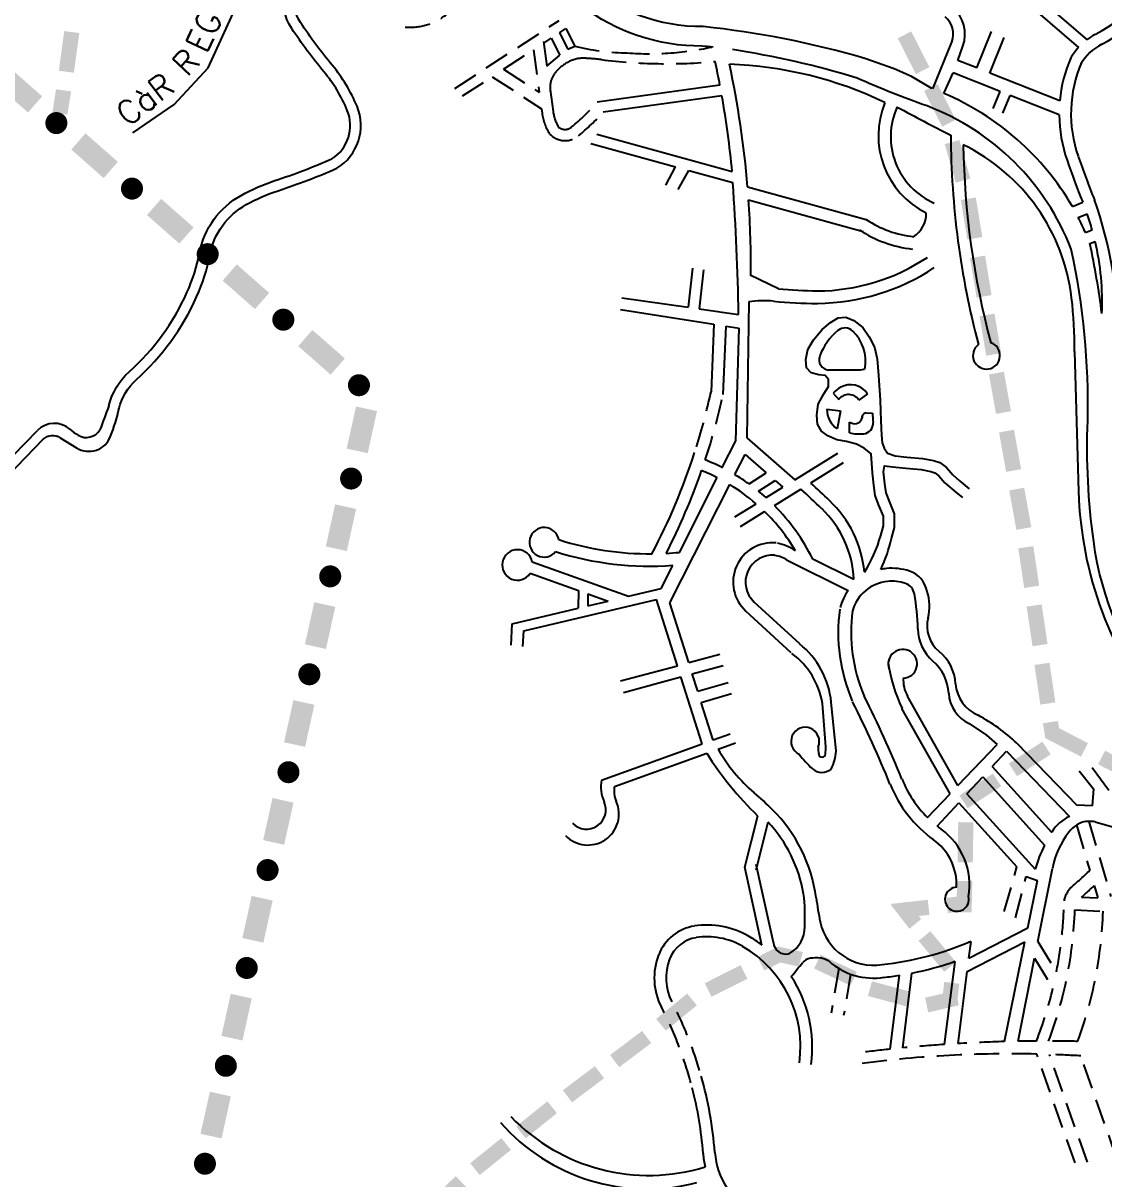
# Model space of a CAD drawing. Extents: x 578289 to 593263, y 7501070 to 7511782.
# Drawn here: x 583131 to 584968, y 7503750 to 7505713 of the extents above; entities that cross this region are included whole.
import ezdxf

# ---------------------------------------------------------------- set-up
doc = ezdxf.new("R2010")
doc.units = 0
doc.header["$LTSCALE"] = 170
doc.header["$MEASUREMENT"] = 0
doc.linetypes.add('HIDDEN', pattern=[0.375, 0.25, -0.125])
for name, color, linetype in [('LIMITE-BACIA', 3, 'CONTINUOUS'), ('LIMITE-PROJETO', 1, 'CONTINUOUS'), ('PROJECAO', 7, 'HIDDEN'), ('RIO', 4, 'CONTINUOUS'), ('RODOVIA', 1, 'CONTINUOUS'), ('RUA', 7, 'CONTINUOUS')]:
    doc.layers.add(name, color=color, linetype=linetype)
doc.styles.get("Standard").update_dxf_attribs({"font": 'ROMANSBR.SHX'})

# ---------------------------------------------------------------- blocks, each defined once
blk = doc.blocks.new('C')
at = {"layer": 'LIMITE-BACIA'}
blk.add_solid([(-33.9, -12.9), (-34, 12.9), (34.2, -12.6), (34, 13.2)], dxfattribs=at)
blk = doc.blocks.new('R')
at = {"layer": 'LIMITE-PROJETO', "const_width": 18.7}
blk.add_lwpolyline([(-75.2, 0.3, 1), (-93.9, 0.4, 1)], format="xyb", close=True, dxfattribs=at)
at = {"layer": 'LIMITE-PROJETO'}
blk.add_solid([(36.9, 17.7), (36.6, -18.8), (-36.4, 18.3), (-36.6, -18.3)], dxfattribs=at)

msp = doc.modelspace()

# ---------------------------------------------------------------- linework, layer by layer
at = {"layer": 'LIMITE-BACIA'}
for points in [[(583206.7, 7505558.1), (583181.2, 7505561.5), (583212.9, 7505597.6), (583187.3, 7505601)], [(584863.9, 7504524.3), (584889.4, 7504528.1), (584868.2, 7504498.4), (584893.7, 7504502.2)], [(584957.7, 7504454.7), (584969.6, 7504477.7), (585006.7, 7504429.3), (585018.6, 7504452.2)], [(584742.9, 7504203), (584717.1, 7504203.4), (584743.9, 7504256.1), (584718.1, 7504256.4)], [(584702.4, 7504202.1), (584700.2, 7504227.8), (584741.2, 7504206), (584739, 7504231.7)], [(584624.3, 7504193.8), (584605.6, 7504217.5), (584671, 7504198.9), (584668.4, 7504224.5)], [(584657.1, 7504191.7), (584637.2, 7504175.2), (584632.7, 7504221.1), (584605.8, 7504215.7)], [(584716.1, 7504118.7), (584696.2, 7504102.2), (584672.7, 7504171.1), (584652.8, 7504154.7)], [(584390.6, 7504104.3), (584378.9, 7504127.3), (584425.4, 7504121.9), (584413.8, 7504145)], [(584406.7, 7504120.5), (584414.1, 7504145.2), (584449, 7504111), (584456.4, 7504135.7)], [(584669.1, 7504033.1), (584663.8, 7504058.3), (584720.7, 7504045.2), (584717.4, 7504070.4)], [(584717.9, 7504047.3), (584692.3, 7504050.3), (584721.9, 7504081.9), (584696.3, 7504085)]]:
    msp.add_solid(points, dxfattribs=at)
at = {"layer": 'PROJECAO'}
for p, q in [((583864.9, 7505602.5), (584042.2, 7505718)), ((584042.8, 7505697.2), (584053.4, 7505704.1)), ((584053.4, 7505704.1), (584068.6, 7505674.5)), ((584015.5, 7505682.1), (584021.3, 7505640.3)), ((584015.9, 7505679.6), (584028.3, 7505687.7)), ((584028.3, 7505687.7), (584043.2, 7505658.8)), ((584042.8, 7505697.2), (584057.1, 7505669.3)), ((583947.4, 7505635.1), (583998.3, 7505668.2)), ((583998.3, 7505668.2), (584008.2, 7505595.8)), ((584057.1, 7505669.3), (584068.6, 7505674.5)), ((584021.3, 7505640.3), (584043.2, 7505658.8)), ((583877.7, 7505589.7), (583928, 7505622.4)), ((583928, 7505622.4), (584012, 7505568.1)), ((583947.4, 7505635.1), (584008.2, 7505595.8)), ((584026.7, 7505601), (584031.9, 7505563.1)), ((584012, 7505568.1), (584013.1, 7505560.6)), ((584920.9, 7504351.8), (584943.5, 7504274.5)), ((584941.9, 7504357.6), (584979.3, 7504230)), ((584798.4, 7504204.3), (584819.7, 7504280.7)), ((584817.1, 7504193.8), (584835.7, 7504264.1)), ((584951.1, 7504248.6), (584957.2, 7504227.7)), ((584929.7, 7504229.1), (584957.2, 7504227.7)), ((584918.3, 7504207.5), (584966.2, 7504205.1)), ((584855.6, 7504153.9), (584886.9, 7504102.1)), ((584849.9, 7504125.2), (584880.9, 7504074.1)), ((584517, 7504107.9), (584504.3, 7504031.7)), ((584537, 7504098.3), (584525.4, 7504028.2)), ((584918.6, 7503777.5), (584853.5, 7503962.4)), ((584939.6, 7503778.7), (584875.1, 7503961.8)), ((584989.8, 7503784.5), (584928.2, 7503959.4))]:
    msp.add_line(p, q, dxfattribs=at)
for centre, radius, start, end in [((583788.4, 7505806.5), 100.1, 265.3483, 348.8009), ((584158.7, 7506026.9), 363.8, 255.666, 269.1185), ((584194.5, 7506174.7), 513.2, 265.3735, 282.0144), ((584092, 7505583.2), 73, 119.3207, 139.5867), ((584083.2, 7505598.9), 55, 87.6534, 119.3207), ((584071.8, 7505320.5), 333.6, 82.8257, 87.6534), ((584225.2, 7506539.2), 894.7, 262.8257, 275.2603), ((584067.7, 7505603.9), 41.1, 139.5867, 191.6054), ((584099.5, 7505572.4), 68.3, 187.8204, 212.4768), ((583816.9, 7505833.7), 385.6, 309.6142, 318.6736), ((583816.9, 7505833.7), 404.6, 309.6142, 317.8131), ((584099.5, 7505572.4), 87.3, 187.8204, 212.4768), ((584052.2, 7505549.5), 35.6, 222.22, 309.6142), ((584052.2, 7505549.5), 16.6, 222.22, 309.6142), ((583234.5, 7505319.8), 1090.7, 342.5958, 347.6832), ((583234.5, 7505319.8), 1111.7, 341.7466, 347.6832), ((584444.4, 7504788.7), 716.6, 310.9686, 314.1473), ((584943.1, 7504214.3), 44.1, 130.9686, 168.7104), ((584458.3, 7504768.8), 716.6, 311.1354, 313.4493), ((584215.6, 7504232.7), 703.2, 339.3384, 357.9468), ((584196.9, 7504237.4), 703.2, 348.9053, 358.8252), ((584263.4, 7504228.1), 703.2, 339.6916, 358.1285), ((584196.9, 7504237.4), 703.2, 338.9287, 346.5718), ((583640, 7503743.7), 668.6, 16.588, 27.3668), ((583640, 7503743.7), 648.6, 15.1779, 27.3668), ((584867.5, 7501479.5), 2505.1, 93.9105, 95.5383), ((584867.5, 7501479.5), 2505.1, 91.5764, 93.3844), ((584867.5, 7501479.5), 2505.1, 90.3312, 91.0411), ((584867.5, 7501479.5), 2505.1, 88.7341, 89.8632), ((584867.5, 7501479.5), 2505.1, 96.024, 97.3395), ((584810, 7501991.3), 1971.6, 88.7355, 97.3771), ((584810, 7501991.3), 1971.6, 86.5619, 88.1068)]:
    msp.add_arc(centre, radius, start, end, dxfattribs=at)
at = {"layer": 'RIO'}
msp.add_lwpolyline([(583317.6, 7505527.4), (583387.8, 7505575.5), (583446, 7505637.6), (583506.8, 7505771.5), (583514.6, 7505793.5), (583526.3, 7505831.1)], dxfattribs=at)
at = {"layer": 'RODOVIA'}
for points in [[(584675.1, 7505602.3), (584640.7, 7505622.9), (584611.4, 7505635.6), (584561.3, 7505653.4, 0.045685), (584286.7, 7505707.5, -0.372813), (583985.3, 7505963.5, 0.009046)], [(584303.5, 7505672.5, 0.003062), (584285.2, 7505674.4, -0.337096), (583959.7, 7505919.6, 0.003064)], [(585062.8, 7504566.1, -0.132445), (584950.2, 7504832.8, -0.043517), (584940.1, 7505038.2, 0.059427), (584912, 7505329.5, 0.213178), (584667.2, 7505572.7, -0.022779), (584548.2, 7505620.1, 0.036383), (584336.5, 7505668.4, -0.399682)], [(584914.1, 7505402, 0.161395), (584695.7, 7505594, -0.023169)], [(584936.1, 7505357.7, 0.015571), (584924.1, 7505383.4, -0.023329)], [(584964, 7505220.1, 0.023786), (584943.7, 7505339, 0.21465)]]:
    msp.add_lwpolyline(points, format="xyb", dxfattribs=at)
at = {"layer": 'RUA', "linetype": 'CONTINUOUS'}
for p, q in [((584814.7, 7505791.8), (584938.9, 7505685.3)), ((584805.9, 7505774), (584924.5, 7505672.2)), ((584751.7, 7505637.3), (584776.6, 7505699.1)), ((584677.1, 7505601.6), (584709.3, 7505681.3)), ((584773.8, 7505628.6), (584798.2, 7505688.9)), ((584719.3, 7505650.1), (584728.1, 7505674.5)), ((584751.7, 7505637.3), (584719.3, 7505650.1)), ((584695.7, 7505594), (584711.6, 7505628.8)), ((584791.5, 7505597.2), (584711.6, 7505628.8)), ((584892.6, 7505581.5), (584773.8, 7505628.6)), ((584315.3, 7505608.1), (584106.5, 7505579.1)), ((584318.5, 7505590), (584116.7, 7505562)), ((584779.2, 7505568.3), (584791.5, 7505597.2)), ((584795.7, 7505560.7), (584808.4, 7505590.5)), ((584891.6, 7505557.6), (584808.4, 7505590.5)), ((584106.2, 7505524.8), (584336, 7505461.2)), ((584095.9, 7505509.2), (584239.6, 7505469.5)), ((584223.1, 7505438.1), (584239.6, 7505469.5)), ((584244.1, 7505431.1), (584262.2, 7505463.2)), ((584262.2, 7505463.2), (584337.1, 7505442.5)), ((584362.1, 7505435.6), (584563.9, 7505379.8)), ((584363.8, 7505413.3), (584558.3, 7505359.6)), ((584914.1, 7505402), (584931.5, 7505409.4)), ((584924.1, 7505383.4), (584938.9, 7505389.7)), ((584936.1, 7505357.7), (584947.6, 7505362.5)), ((584943.7, 7505339), (584952.7, 7505342.8)), ((584268.6, 7505297), (584261.5, 7505230.8)), ((584287.3, 7505294.7), (584280.2, 7505228.1)), ((584414.5, 7505262), (584366.6, 7505285.3)), ((584148.4, 7505246.9), (584261.5, 7505230.8)), ((584280.2, 7505228.1), (584346.7, 7505218.7)), ((584364.3, 7505239.9), (584360.8, 7505009)), ((584146.1, 7505227), (584304.8, 7505202.2)), ((584304.8, 7505202.2), (584300.1, 7505087.1)), ((584320.6, 7505082.6), (584326, 7505198.9)), ((584326, 7505198.9), (584347.7, 7505195.5)), ((584342.4, 7505004.2), (584347.7, 7505195.5)), ((584917.4, 7505155.9), (584924.4, 7504918)), ((584553.6, 7505124.1), (584499.9, 7505124.1)), ((584559.5, 7505125), (584553.6, 7505124.1)), ((584507.7, 7505084.7), (584517.1, 7505074.4)), ((584565.9, 7505083.7), (584551.4, 7505072.9)), ((584497, 7505057.6), (584519.8, 7505054.9)), ((584519.8, 7505054.9), (584514.5, 7505024.5)), ((584563.7, 7505051.4), (584574.7, 7505051)), ((584535.3, 7505017.6), (584535.3, 7505035.5)), ((584319.3, 7504958.5), (584342.4, 7505004.2)), ((584360.8, 7505009), (584442.5, 7504938)), ((584340.5, 7504946.8), (584357.9, 7504981)), ((584357.9, 7504981), (584393.9, 7504949.7)), ((584442.5, 7504938), (584515.3, 7504983.1)), ((584469.5, 7504932.4), (584525.4, 7504967)), ((584246.3, 7504814.5), (584310.7, 7504941.5)), ((584364.7, 7504930.9), (584393.9, 7504949.7)), ((584380.8, 7504918.6), (584408.9, 7504936.7)), ((584408.9, 7504936.7), (584422, 7504925.3)), ((584230.1, 7504729.1), (584331.9, 7504929.8)), ((584393.6, 7504907.7), (584422, 7504925.3)), ((584407.9, 7504894.2), (584452.8, 7504922)), ((584340.3, 7504874.7), (584376.7, 7504897.2)), ((584350.3, 7504858.5), (584391.2, 7504883.9)), ((583996.4, 7504798.2), (584160.1, 7504740.1)), ((584429.7, 7504801.4), (584533.2, 7504750)), ((584472.9, 7504803.3), (584542.5, 7504768.8)), ((583992.6, 7504779), (584074.7, 7504749.8)), ((584215.2, 7504753.1), (584235.1, 7504792.5)), ((584074.7, 7504749.8), (584074.2, 7504719.7)), ((584091, 7504744.1), (584090.6, 7504723.6)), ((584091, 7504744.1), (584125.4, 7504731.8)), ((584160.1, 7504740.1), (584215.2, 7504753.1)), ((583962.4, 7504693.2), (584074.2, 7504719.7)), ((583981.8, 7504681.3), (584207.4, 7504734.7)), ((584090.6, 7504723.6), (584125.4, 7504731.8)), ((584242.9, 7504622.1), (584207.4, 7504734.7)), ((584262.2, 7504627.3), (584230.1, 7504729.1)), ((584450.7, 7504659.1), (584373.6, 7504730.2)), ((584436.4, 7504643.7), (584359.4, 7504714.8)), ((583960.6, 7504656.8), (583962.4, 7504693.2)), ((583980.4, 7504654.4), (583981.8, 7504681.3)), ((584262.2, 7504627.3), (584315.3, 7504641.6)), ((584146.1, 7504596.1), (584242.9, 7504622.1)), ((584268.2, 7504608.2), (584320.5, 7504622.3)), ((584151.3, 7504576.8), (584248.9, 7504603)), ((584284.8, 7504489.1), (584248.9, 7504603)), ((584277.5, 7504578.6), (584268.2, 7504608.2)), ((584277.5, 7504578.6), (584329.3, 7504593.8)), ((584283.6, 7504559.5), (584334.9, 7504574.6)), ((584512.5, 7504477.2), (584504.3, 7504560)), ((584719.6, 7504418.4), (584633.9, 7504570.5)), ((584303.6, 7504495.8), (584283.6, 7504559.5)), ((584495.1, 7504484.5), (584489.3, 7504557.9)), ((584706.2, 7504404.5), (584624.5, 7504549.5)), ((584738.9, 7504523.8), (584768.1, 7504504)), ((584303.6, 7504495.9), (584332.8, 7504506.3)), ((584768.1, 7504504), (584786.4, 7504488)), ((584114.2, 7504427.8), (584284.8, 7504489.1)), ((584312, 7504480.3), (584341.9, 7504491)), ((584719.6, 7504418.4), (584786.4, 7504488)), ((584819.7, 7504490.7), (584921.4, 7504385.1)), ((584136.2, 7504417.1), (584292.9, 7504473.4)), ((584777.9, 7504450.6), (584802.2, 7504476.8)), ((584802.2, 7504476.8), (584908.9, 7504365.9)), ((584777.9, 7504450.6), (584878.7, 7504339.2)), ((584925.6, 7504443.4), (584950.1, 7504413)), ((584947.8, 7504449.2), (584975.8, 7504410.7)), ((584734.9, 7504404.2), (584761.7, 7504433.1)), ((584761.7, 7504433.1), (584866.6, 7504317.2)), ((584667.6, 7504364.2), (584706.2, 7504404.5)), ((584734.9, 7504404.2), (584850.7, 7504276.4)), ((584950.1, 7504413), (584947.8, 7504383.9)), ((584684.2, 7504349.5), (584721.2, 7504389.4)), ((584721.2, 7504389.4), (584819.7, 7504280.7)), ((584947.8, 7504383.9), (584921.4, 7504385.1)), ((584357.3, 7504280.1), (584379.4, 7504367.1)), ((584376.7, 7504275.2), (584397.3, 7504356.3)), ((584952.5, 7504357.1), (585069.1, 7504323.3)), ((584386.7, 7504147.5), (584357.3, 7504280.1)), ((584406.3, 7504151.8), (584376.8, 7504284.4)), ((584855.6, 7504153.9), (584880.1, 7504277.8)), ((584835.7, 7504264.1), (584854.7, 7504257.3)), ((584838.2, 7504176.7), (584854.7, 7504257.3)), ((584738.1, 7504125.2), (584838.2, 7504176.7)), ((584735.3, 7504102.8), (584833.4, 7504153.3)), ((584738.1, 7504125.2), (584741.8, 7504153.9)), ((584798.6, 7503983.6), (584833.4, 7504153.3)), ((584696.7, 7503978.8), (584714.7, 7504119.9)), ((584822, 7503984.2), (584849.9, 7504125.2)), ((584604.6, 7503970.8), (584620.1, 7504096.2)), ((584625.8, 7503972.9), (584641.4, 7504100)), ((584719.7, 7503980.2), (584735.3, 7504102.8))]:
    msp.add_line(p, q, dxfattribs=at)
for points in [[(583277.1, 7505063.3, -0.153033), (583311.6, 7505121.3, 0.105691), (583409.8, 7505256, 0.057179), (583431, 7505323.1, -0.221181), (583501.7, 7505420.9, -0.047899), (583558.8, 7505445.9, 0.023115), (583656.1, 7505483, 0.363951), (583682.1, 7505565.3, 0.075662), (583642.8, 7505630.4, -0.026793), (583587.7, 7505704.3, -0.422013), (583613.3, 7505823.7, 0.12727), (583675.5, 7505907.8, -0.195074), (583798.1, 7506034.6, 0.010413), (583805.4, 7506038.1, 0.044722)], [(583032.8, 7504869.9), (583165.6, 7505006.6, -0.369969), (583194.6, 7505009.2), (583222.2, 7504992.1, 0.472385), (583280.1, 7505011.8, 0.031634), (583294.6, 7505059.2, -0.153033), (583323.6, 7505107.8, 0.105691), (583426.2, 7505248.6, 0.057179), (583448.6, 7505319.7, -0.221181), (583510.5, 7505405.2, -0.047899), (583564.5, 7505428.8, 0.023407), (583664.5, 7505467, 0.368921), (583698.7, 7505572.2, 0.075662), (583656.6, 7505641.9, -0.026793), (583602.7, 7505714.3, -0.426392), (583623.7, 7505809, 0.098784), (583680.7, 7505877, -0.054255)], [(583011.3, 7504873.6), (583155.6, 7505021.5, 8.370532)]]:
    msp.add_lwpolyline(points, format="xyb", dxfattribs=at)
for points in [[(584588.4, 7504843.4), (584593, 7504859.7), (584593, 7504876), (584584.9, 7504895.8), (584579, 7504911), (584576.7, 7504928.5), (584574.4, 7504949.5), (584572, 7504982.1), (584560.4, 7504991.5), (584547.5, 7504998.5), (584530, 7505003.1), (584513.7, 7505005.5), (584498.5, 7505012.5), (584488, 7505020.6), (584481, 7505032.3), (584479.8, 7505047.4), (584482.2, 7505066.1), (584491.5, 7505083.6), (584499.7, 7505096.4), (584499.7, 7505108.1), (584493.8, 7505115.1), (584483.3, 7505116.2), (584470.5, 7505119.7), (584462.3, 7505127.9), (584461.2, 7505141.9), (584464.7, 7505159.4), (584474, 7505175.7), (584489.2, 7505193.2), (584503.2, 7505204.9), (584516, 7505213), (584528.9, 7505214.2), (584542.9, 7505208.4), (584558, 7505196.7), (584568.5, 7505180.4), (584577.9, 7505162.9), (584582.5, 7505143.1), (584584.9, 7505115.1), (584587.2, 7505073.1), (584588.4, 7505038.1), (584589.5, 7505013.6), (584590.7, 7505000.8), (584594.2, 7504991.5), (584600, 7504983.3), (584612.9, 7504978.6), (584632.7, 7504976.3), (584659.5, 7504974), (584678.2, 7504970.5), (584688.7, 7504967), (584700.4, 7504958.8), (584710.9, 7504946), (584721.4, 7504936.7), (584728.4, 7504930.8), (584738.9, 7504922.7)], [(584606.6, 7504838.1), (584612, 7504857), (584612, 7504879.8), (584602.5, 7504902.9), (584597.6, 7504915.7), (584595.6, 7504930.8), (584593.3, 7504951.2), (584594.6, 7504961.3), (584608.5, 7504960), (584630.8, 7504957.4), (584657, 7504955.1), (584673.4, 7504952), (584680.1, 7504949.8), (584687.4, 7504944.7), (584697.1, 7504932.8), (584709, 7504922.2), (584716.5, 7504916), (584727.2, 7504907.7)]]:
    msp.add_lwpolyline(points, dxfattribs=at)
for centre, radius, start, end in [((584837.6, 7505918.5), 252, 297.6451, 339.7182), ((584837.6, 7505918.5), 272, 297.6451, 339.7182), ((584672.4, 7505694.6), 59.2, 340.1407, 49.5305), ((584672.4, 7505694.6), 39.2, 340.1407, 49.5305), ((585005.7, 7505597.6), 110.3, 117.6451, 127.3035), ((585005.7, 7505597.6), 110.3, 137.4116, 148.8444), ((585005.7, 7505597.6), 90.3, 117.6451, 148.8444), ((582706.7, 7505306), 1636.7, 10.6339, 12.0695), ((582710.2, 7505297.9), 1657.7, 4.7654, 12.0359), ((584309.8, 7504987.5), 656.4, 64.1857, 88.1143), ((585131, 7505559.5), 239.4, 156.5841, 174.7156), ((585131, 7505559.5), 219.4, 156.5841, 199.2327), ((582706.7, 7505306), 1636.7, 5.4413, 9.9919), ((584731, 7505522.2), 146.6, 157.4421, 243.5321), ((584728.3, 7505520.5), 122.9, 155.6931, 246.5172), ((586304.8, 7508669.3), 3528.5, 241.4123, 243.0826), ((585131, 7505559.5), 239.4, 180.46, 199.2327), ((586117.1, 7505528.8), 1409.7, 180.2286, 194.8524), ((586117.1, 7505528.8), 1388.7, 180.9013, 194.9427), ((584581.7, 7505207.6), 333.4, 6.7612, 63.86), ((586664.3, 7506094.4), 1843.3, 199.2327, 201.6918), ((586664.3, 7506094.4), 1863.3, 199.2327, 201.5719), ((580667.9, 7505172.4), 3679.1, 0.7212, 4.211), ((582710.2, 7505297.9), 1657.7, 359.5262, 3.9938), ((584286.5, 7505178.2), 705.3, 359.6719, 19.4579), ((584617.9, 7505390.4), 47.8, 303.6188, 0.6235), ((584518.4, 7505240.8), 446.2, 15.832, 19.4924), ((584664, 7505530.6), 181, 236.4126, 263.7789), ((584664, 7505530.6), 202, 236.4126, 263.7789), ((584518.4, 7505240.8), 446.2, 357.3383, 13.2147), ((584478.2, 7505601.5), 343, 270.4409, 303.5536), ((584478.2, 7505601.5), 364, 270.4409, 303.5536), ((584539.8, 7507012.1), 1754.5, 265.9042, 268.0741), ((584234.6, 7505166.5), 682.9, 359.1141, 6.7612), ((584389.8, 7505078.6), 163.3, 84.1951, 98.9851), ((584475.7, 7505923.7), 686.2, 264.1951, 270.4409), ((584583.1, 7505110.9), 105.1, 130.0019, 159.272), ((584527.8, 7505176.7), 19, 45.8609, 130.0019), ((584491.1, 7505138.9), 71.7, 351.0319, 45.8609), ((584768.1, 7505148.9), 23, 126.2456, 71.5536), ((584501.4, 7505141.8), 17.7, 159.272, 265.0368), ((584558.5, 7505128.3), 3.42, 285.6635, 351.0319), ((584544.9, 7505051.6), 49.8, 119.4626, 138.3487), ((584537.2, 7505065.2), 34.1, 33.8057, 119.4626), ((584533.7, 7505061.7), 20.9, 32.3252, 142.5912), ((584525.2, 7505057.2), 48.6, 33.135, 33.8057), ((587739.3, 7503375.1), 4770.9, 159.2761, 159.7957), ((584536.7, 7505057.4), 39.7, 179.7082, 236.0653), ((584564.1, 7505043.9), 7.47, 93.1666, 185.8849), ((584721.3, 7505049.2), 146.7, 179.3064, 185.555), ((583184.4, 7504993.3), 40.3, 48.7041, 135.6828), ((584548.6, 7505064.9), 32.2, 245.5281, 257.3818), ((584544.3, 7505045.7), 12.6, 257.3818, 1.3692), ((584558.1, 7505033.3), 17.3, 274.7965, 5.555), ((583270.8, 7505091.7), 90.6, 228.7041, 239.7244), ((583238.8, 7505036.8), 27.1, 239.7244, 328.8839), ((584552.6, 7505098.9), 83.2, 257.9536, 274.7965), ((583234.5, 7505319.8), 1090.7, 332.2573, 342.0659), ((583234.5, 7505319.8), 1111.7, 332.8687, 340.766), ((584162.8, 7504649.8), 327, 63.106, 68.2152), ((584162.8, 7504649.8), 346, 63.1057, 68.3823), ((584162.8, 7504649.8), 346, 54.3014, 59.0945), ((584162.8, 7504649.8), 327, 49.1517, 58.8613), ((584162.8, 7504649.8), 346, 48.1702, 50.9566), ((572834.2, 7492554.4), 16969.1, 46.62513, 46.78849), ((572834.2, 7492554.4), 16988.1, 46.62513, 46.77132), ((585561.9, 7504936.8), 637.7, 181.6858, 219.314), ((584162.8, 7504649.8), 346, 26.3319, 44.9165), ((584368.3, 7504762.1), 193.4, 5.6773, 46.6251), ((584162.8, 7504649.8), 327, 30.807, 45.6945), ((584368.3, 7504762.1), 174.4, 2.2036, 46.6251), ((584016.6, 7504831.7), 25.1, 10.1793, 320.5462), ((584196, 7505320.7), 508.6, 252.2881, 270.438), ((584375.4, 7504901), 220.6, 327.1062, 344.8415), ((584374.2, 7504888.9), 237.9, 334.2948, 347.7335), ((583971.1, 7504793.2), 25.8, 11.1422, 326.6074), ((584196, 7505320.7), 529.6, 252.4101, 274.2402), ((584404.3, 7504764.1), 66.7, 84.5352, 227.8248), ((584395.6, 7504744.9), 86.9, 56.4177, 78.6081), ((584196, 7505320.7), 508.6, 273.1489, 275.6805), ((584404.3, 7504764.1), 45.7, 84.5352, 227.8248), ((584395.6, 7504744.9), 65.9, 58.9167, 78.6081), ((584606.4, 7504697.3), 90.2, 95.3369, 101.3704), ((584606.9, 7504691.6), 96, 71.5079, 95.3369), ((584623.2, 7504740.1), 44.8, 10.3587, 71.5079), ((584606.4, 7504697.3), 68.2, 95.3369, 164.8966), ((584606.9, 7504691.6), 74, 71.5079, 95.3369), ((584623.2, 7504740.1), 22.8, 10.3587, 71.5079), ((584606.4, 7504697.3), 90.2, 144.2599, 164.8966), ((584291, 7504679.4), 360.4, 0.8474, 10.3587), ((584591.8, 7504722.9), 79.5, 345.8122, 18.5302), ((584812.9, 7504678.8), 296.8, 172.412, 203.2111), ((584812.9, 7504678.8), 274.8, 172.412, 203.2111), ((584723.4, 7504689.6), 56.3, 165.8122, 230.3772), ((584725.1, 7504685.9), 73.7, 180.8474, 229.3491), ((584359.6, 7504545.7), 145.4, 5.6344, 51.2399), ((584359.2, 7504536.8), 131.8, 9.2457, 53.5486), ((584625.7, 7504625.3), 24.5, 272.5466, 202.0429), ((584638, 7504586.4), 77.8, 3.7549, 50.3772), ((584877, 7504668.1), 278.9, 188.5782, 205.1598), ((584626.7, 7504571.3), 77.3, 2.8317, 49.3491), ((584682.3, 7504597.8), 55.6, 175.6796, 209.3942), ((584777.9, 7504595.6), 62.4, 183.7549, 247.5919), ((582960.2, 7503757.5), 1772.8, 21.9832, 26.9334), ((582960.2, 7503757.5), 1794.8, 21.9832, 26.9334), ((584763.3, 7504578.1), 59.5, 182.8317, 245.7775), ((584589.7, 7504239.5), 340.6, 47.5383, 61.1564), ((584460, 7504493.5), 24, 337.4767, 244.8808), ((584556.3, 7504482.7), 74.1, 178.7402, 188.4752), ((581800.5, 7504603.9), 2697.3, 357.204, 357.4609), ((584781.6, 7504782.7), 578.4, 212.3303, 225.9352), ((584561.5, 7504624.7), 288.3, 210.0689, 229.3344), ((584613.8, 7504599.1), 207.7, 217.8248, 227.0465), ((584488.7, 7504472.6), 5.81, 187.9702, 358.0513), ((584442.5, 7504480.1), 70.1, 331.3418, 357.6001), ((584488.5, 7504464.5), 23.7, 227.0465, 310.7516), ((584174.9, 7504416.1), 61.8, 169.0747, 204.1494), ((584806.1, 7504502.6), 195.7, 201.9832, 224.9986), ((584177.2, 7504409.1), 41.8, 168.9427, 204.1494), ((583993, 7503963), 584.1, 45.2848, 49.3344), ((584806.1, 7504502.6), 217.7, 201.9832, 234.0208), ((584090.8, 7504370.4), 52.9, 223.9071, 24.1494), ((584088.5, 7504377.4), 32.9, 223.9071, 24.1494), ((584221.4, 7504193.7), 259.5, 7.5198, 45.2848), ((584937.1, 7504303.6), 68.4, 114.4012, 148.3013), ((584221.4, 7504193.7), 239.5, 9.8114, 42.7601), ((584806.1, 7504502.6), 195.7, 231.4858, 234.0208), ((584622.3, 7504249.5), 117.1, 350.4237, 54.0208), ((584944.9, 7504311.3), 46.4, 120.8464, 142.4355), ((584940.8, 7504324.5), 33.1, 88.0441, 126.4768), ((584944.9, 7504311.3), 46.4, 80.6204, 93.6745), ((584622.3, 7504249.5), 95.1, 357.6824, 54.0208), ((585101.8, 7504202), 261.9, 148.3013, 148.3857), ((585026, 7504248.9), 148.7, 142.4355, 168.811), ((585101.8, 7504202), 261.9, 153.8865, 163.4972), ((584717.9, 7504225.3), 20.4, 91.7599, 13.4446), ((584136.2, 7504196.1), 323.5, 356.9512, 6.8189), ((585010, 7504297.8), 535.9, 187.5198, 191.9481), ((584576.3, 7504206), 92.6, 191.9481, 278.9624), ((584283.9, 7504102.8), 78, 98.7601, 158.8254), ((584293.4, 7504040.9), 140.7, 60.0144, 98.7601), ((584408.1, 7504177.7), 51.2, 299.7298, 1.3207), ((584283.9, 7504102.8), 58, 98.7601, 158.8254), ((584293.4, 7504040.9), 120.7, 60.0144, 98.7601), ((584255.5, 7503975.1), 216.6, 52.7125, 60.0144), ((584426.9, 7504152.9), 20.7, 183.0291, 288.2615), ((584534, 7504640.8), 529.3, 276.1496, 293.1113), ((584312.4, 7504091.8), 108.7, 158.8254, 207.3668), ((584255.5, 7503975.1), 196.6, 351.9998, 60.0144), ((584312.4, 7504091.8), 88.7, 158.8254, 207.3668), ((582820.1, 7505418.1), 2089.4, 320.6807, 321.5071), ((584471.5, 7504104.8), 20.6, 97.1757, 141.5071), ((584479.3, 7504042.9), 82.9, 85.76, 97.1757), ((584483.3, 7504097), 28.7, 53.0977, 85.76), ((584576.3, 7504206), 114.6, 228.6512, 278.9624), ((584534, 7504640.8), 551.3, 281.2369, 289.1295), ((584255.5, 7503975.1), 216.6, 351.9998, 33.3254), ((584534, 7504640.8), 551.3, 276.1496, 278.9851), ((583640, 7503743.7), 668.6, 4.4276, 15.7287), ((583640, 7503743.7), 648.6, 4.4276, 14.3865), ((584194.6, 7504081.8), 325.4, 223.8822, 287.0884), ((584191.8, 7504064.8), 331.5, 221.202, 284.7089), ((584432.2, 7503805), 126, 184.4276, 213.5891), ((584432.2, 7503805), 146, 184.4276, 193.5509)]:
    msp.add_arc(centre, radius, start, end, dxfattribs=at)

# ---------------------------------------------------------------- block references
at = {"layer": 'LIMITE-PROJETO'}
for name, p, rotation in [('C', (583209.6, 7505664.5), 82.014817494322), ('C', (584644, 7505663.2), 296.6503880679696), ('R', (583124.2, 7505599.3), 139.1050415531052), ('C', (584688.8, 7505573.8), 296.6503880679696), ('R', (583252.7, 7505488), 139.1050415531052), ('C', (584718.8, 7505478.7), 285.6923856069703), ('R', (583381.3, 7505376.7), 139.1050415531052), ('C', (584742.6, 7505381.7), 279.0314336089787), ('C', (584758.3, 7505283), 279.0314336089787), ('R', (583509.8, 7505265.4), 139.1050415531052), ('C', (584774.5, 7505184.3), 279.3499273914769), ('R', (583638.3, 7505154.1), 139.1050415531052), ('C', (584790.8, 7505085.6), 279.9473815942787), ('R', (583706.6, 7505022.6), 77.95899939472135), ('C', (584808, 7504987.1), 279.9473815942787), ('C', (584825.3, 7504888.6), 279.9473815942787), ('R', (583671.1, 7504856.4), 77.95899939472135), ('C', (584839.7, 7504789.7), 278.2007573631193), ('R', (583635.7, 7504690.1), 77.95899939472135), ('C', (584853.9, 7504690.7), 278.2007573631193), ('C', (584867.2, 7504591.6), 278.2007573631193), ('R', (583600.2, 7504523.8), 77.95899939472135), ('C', (584904.2, 7504494.6), 332.4408450351497), ('C', (584841.6, 7504463.5), 32.85236795617546), ('C', (584757.6, 7504409.3), 32.85236795617546), ('R', (583564.7, 7504357.6), 77.95899939472135), ('C', (584732.6, 7504322.1), 88.87530085240714), ('R', (583529.3, 7504191.3), 77.95899939472135), ('C', (584511.5, 7504104.8), 334.4848623659428), ('C', (584325.7, 7504086.4), 26.47469325151191), ('C', (584602.8, 7504064.6), 344.5858932064015), ('R', (583493.8, 7504025.1), 77.95899939472135), ('C', (584241.5, 7504033.5), 39.08157012240196), ('C', (584163.6, 7503970.8), 36.73541640258801), ('C', (584083.4, 7503911), 36.73541640258801), ('R', (583458.3, 7503858.8), 77.95899939472135), ('C', (584003.7, 7503850.6), 38.60228167361898), ('C', (583925.6, 7503788.2), 38.60228167361898), ('C', (583850.7, 7503722.1), 43.32733689091297)]:
    msp.add_blockref(name, p, dxfattribs=dict(at, rotation=rotation))

# ---------------------------------------------------------------- texts
at = {"layer": 'RIO'}
for s, rotation, p in [('EGO', 65.2722, (583442.4, 7505660.2)), ('R', 46.3137, (583409.8, 7505620.4)), ('C%%224R', 37.5222, (583309.2, 7505536.4))]:
    msp.add_text(s, height=40, rotation=rotation, dxfattribs=at).set_placement(p)

doc.saveas('drawing.dxf')
